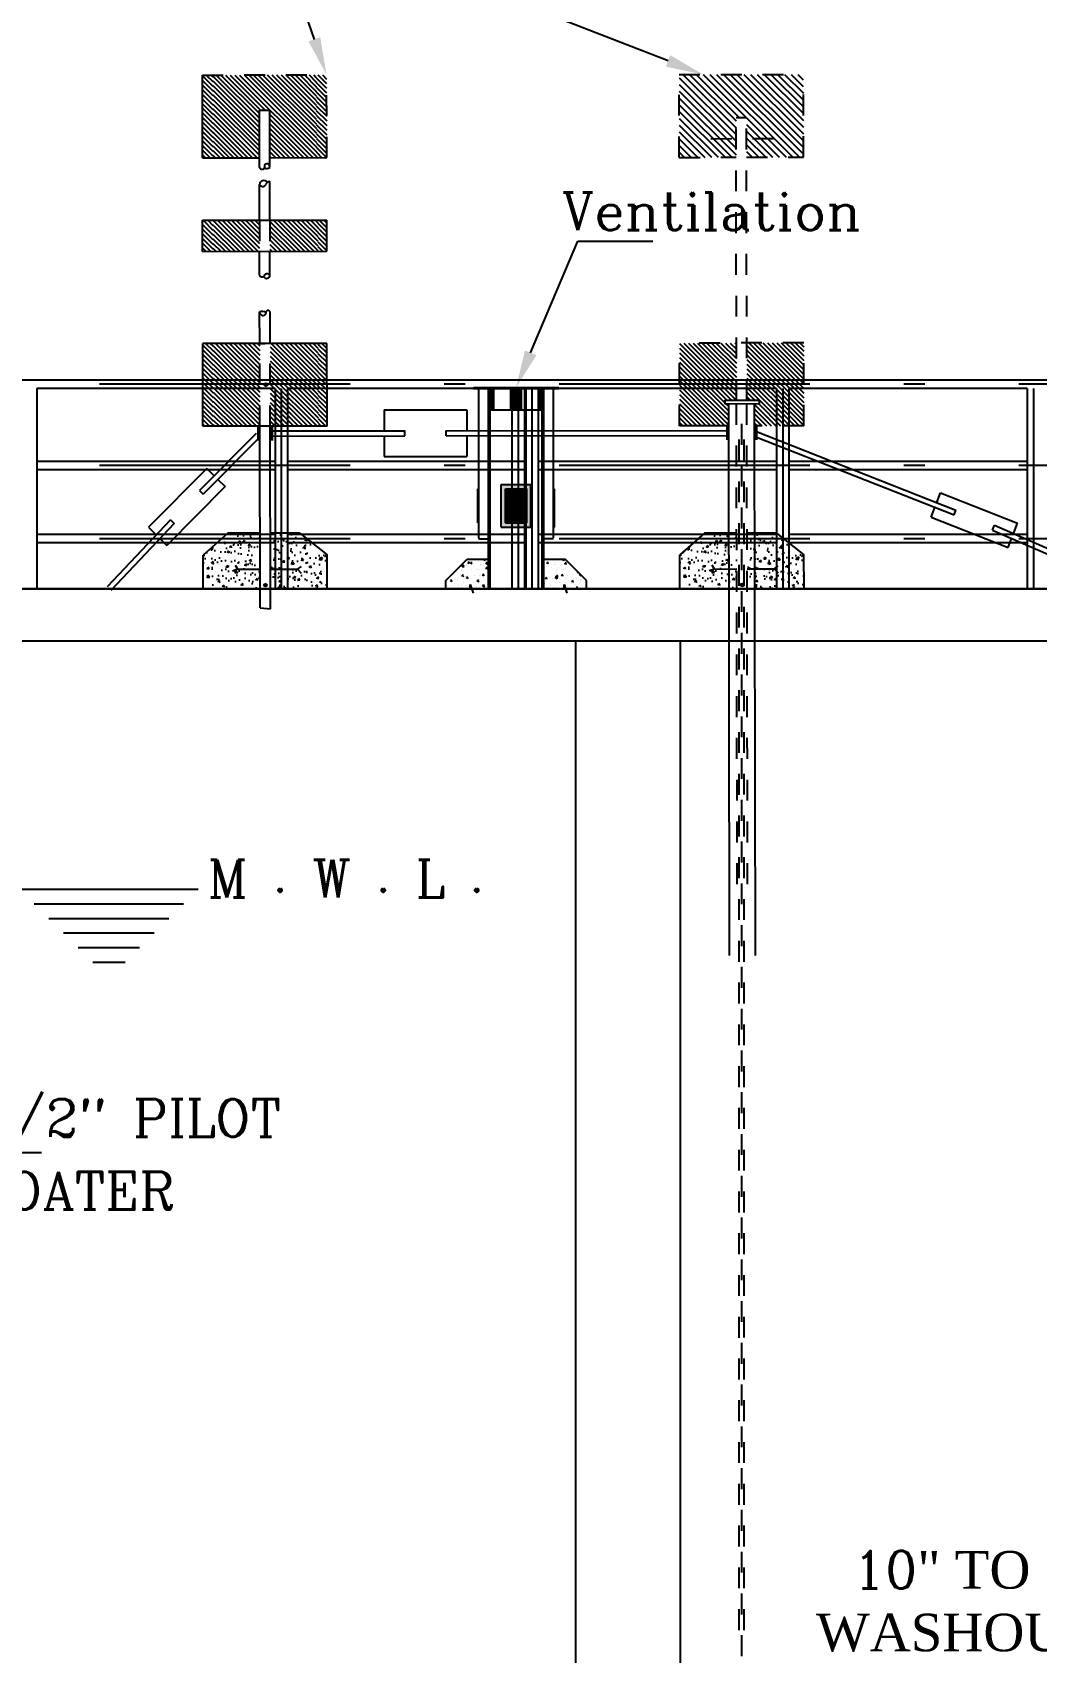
# Model space of a CAD drawing. Extents: x 152000 to 152174, y 158796 to 159332.
# Drawn here: x 152093.28 to 152098.09, y 159139.81 to 159147.57 of the extents above; entities that cross this region are included whole.
import ezdxf
from ezdxf import colors
from ezdxf.entities.mleader import LeaderData, LeaderLine
from ezdxf.math import Vec2, Vec3

# ---------------------------------------------------------------- set-up
doc = ezdxf.new("R2010")
doc.units = 0
doc.header["$LTSCALE"] = 3
doc.header["$MEASUREMENT"] = 0
doc.header["$PDMODE"] = 2
doc.header["$PDSIZE"] = 0.03
for name, pattern in [('AUSGEZOGEN', [0]), ('DASHDOTX2', [2, 1, -0.5, 0, -0.5]), ('DASHED2', [0.375, 0.25, -0.125]), ('HIDDEN2', [0.1875, 0.125, -0.0625]), ('STRICHPUNKT2', [0.7, 0.4, -0.15, 0, -0.15])]:
    doc.linetypes.add(name, pattern=pattern)
doc.layers.get('0').update_dxf_attribs({"linetype": 'CONTINUOUS'})
doc.layers.get('DEFPOINTS').update_dxf_attribs({"linetype": 'CONTINUOUS'})
for name, color, linetype in [('4', 12, 'CONTINUOUS'), ('EBENE0', 7, 'AUSGEZOGEN'), ('ELEV', 1, 'CONTINUOUS'), ('HATCH', 40, 'CONTINUOUS'), ('MECNEK', 6, 'CONTINUOUS'), ('SEC', 4, 'CONTINUOUS'), ('TEXT', 7, 'CONTINUOUS'), ('WALLS', 7, 'CONTINUOUS')]:
    doc.layers.add(name, color=color, linetype=linetype)
doc.layers.add('LAND CORNERS', color=255, linetype='CONTINUOUS', lineweight=25)
doc.styles.add('ROMANC', font='ROMANC', dxfattribs={"height": 7})
pattern_1 = [(135.080115, (152250.953958, 159071.3423), (0.0111082012, 0.0111393091), [])]
pattern_2 = [(135.080115, (152203.214361, 159070.585977), (0.0111082012, 0.0111393091), [])]
pattern_3 = [(135.080115, (152251.662391, 159071.3423), (0.0111082012, 0.0111393091), [])]

msp = doc.modelspace()

# ---------------------------------------------------------------- hatches: boundary and pattern name
at = {"linetype": 'HIDDEN2', "ltscale": 0.01}
h = msp.add_hatch(dxfattribs=at)
h.set_pattern_fill('ANSI31', color=8, scale=0.004955, angle=0.080115, style=0)
h.set_pattern_definition(pattern_1)
h.paths.add_polyline_path([(152094.09536, 159147.36499), (152094.14491, 159147.36506), (152094.14546, 159146.96867), (152094.09591, 159146.96861)])
h.paths.add_polyline_path([(152094.64038, 159147.36575), (152094.68993, 159147.36582), (152094.69048, 159146.96944), (152094.64094, 159146.96937)])
h = msp.add_hatch(dxfattribs=at)
h.set_pattern_fill('ANSI31', color=8, scale=0.004955, angle=0.080115, style=0)
h.set_pattern_definition(pattern_2)
h.paths.add_polyline_path([(152094.14491, 159147.36506), (152094.64038, 159147.36575), (152094.64094, 159146.96937), (152094.41797, 159146.96906), (152094.41765, 159147.19735), (152094.36811, 159147.19728), (152094.36843, 159146.96899), (152094.14546, 159146.96867)])
h.paths.add_polyline_path([(152094.14588, 159146.66951), (152094.36884, 159146.66983), (152094.36905, 159146.52118), (152094.14609, 159146.52087)])
h.paths.add_polyline_path([(152094.41839, 159146.66989), (152094.64753, 159146.67022), (152094.64774, 159146.52157), (152094.4186, 159146.52125)])
h = msp.add_hatch()
h.set_pattern_fill('ANSI31', color=8, scale=0.18351, angle=0.080115, style=0)
h.set_pattern_definition([(135.080115, (152114.263241, 159118.955137), (0.016197435, 0.016242795), [])])
h.paths.add_polyline_path([(152096.37693, 159147.36719), (152096.9715, 159147.36802), (152096.97205, 159146.97164), (152096.69954, 159146.97126), (152096.69928, 159147.16211), (152096.64973, 159147.16204), (152096.65, 159146.97119), (152096.37748, 159146.9708)])
h = msp.add_hatch()
h.set_pattern_fill('ANSI31', color=8, scale=0.004955, angle=0.080115, style=0)
h.set_pattern_definition(pattern_1)
h.paths.add_polyline_path([(152094.09633, 159146.66944), (152094.14588, 159146.66951), (152094.14609, 159146.52087), (152094.09654, 159146.5208)])
h.paths.add_polyline_path([(152094.64753, 159146.67022), (152094.6909, 159146.67028), (152094.69111, 159146.52163), (152094.64774, 159146.52157)])
h = msp.add_hatch()
h.set_pattern_fill('ANSI31', color=8, scale=0.004955, angle=0.080115, style=0)
h.set_pattern_definition(pattern_1)
h.paths.add_polyline_path([(152094.09716, 159146.07942), (152094.1467, 159146.07949), (152094.14726, 159145.68311), (152094.09771, 159145.68304)])
h.paths.add_polyline_path([(152094.64836, 159146.08019), (152094.69173, 159146.08025), (152094.69228, 159145.68387), (152094.64891, 159145.68381)])
h = msp.add_hatch()
h.set_pattern_fill('ANSI31', color=8, scale=0.004955, angle=0.080115, style=0)
h.set_pattern_definition(pattern_2)
h.paths.add_polyline_path([(152094.1467, 159146.07949), (152094.36967, 159146.0798), (152094.37022, 159145.68342), (152094.14726, 159145.68311)])
h.paths.add_polyline_path([(152094.41922, 159146.07987), (152094.64836, 159146.08019), (152094.64891, 159145.68381), (152094.41977, 159145.68349)])
h = msp.add_hatch(dxfattribs=at)
h.set_pattern_fill('ANSI31', color=8, scale=0.004955, angle=0.080115, style=0)
h.set_pattern_definition(pattern_3)
h.paths.add_polyline_path([(152096.37873, 159146.08162), (152096.42827, 159146.08169), (152096.42883, 159145.68531), (152096.37928, 159145.68524)])
h.paths.add_polyline_path([(152096.92375, 159146.08238), (152096.9733, 159146.08245), (152096.97385, 159145.68607), (152096.9243, 159145.686)])
h = msp.add_hatch(dxfattribs=at)
h.set_pattern_fill('ANSI31', color=8, scale=0.004955, angle=0.080115, style=0)
h.set_pattern_definition(pattern_3)
h.paths.add_polyline_path([(152096.42827, 159146.08169), (152096.65124, 159146.082), (152096.65162, 159145.80853), (152096.59659, 159145.80845), (152096.59662, 159145.79131), (152096.61448, 159145.79134), (152096.6146, 159145.7058), (152096.61463, 159145.68557), (152096.42883, 159145.68531)])
h.paths.add_polyline_path([(152096.70079, 159146.08207), (152096.92375, 159146.08238), (152096.9243, 159145.686), (152096.7385, 159145.68574), (152096.73847, 159145.70597), (152096.73835, 159145.79151), (152096.76064, 159145.79154), (152096.76062, 159145.80868), (152096.70117, 159145.8086)])
for points in [[(152094.39254, 159145.88291, -1), (152094.40671, 159145.88293, -1)], [(152094.39059, 159144.92239, -1), (152094.40476, 159144.92241, -1)], [(152096.67216, 159144.92342, -1), (152096.68633, 159144.92344, -1)]]:
    msp.add_hatch(color=256).paths.add_polyline_path(points)
h = msp.add_hatch()
h.set_pattern_fill('AR-CONC', color=256, scale=0.000495477, angle=0.080115, style=0)
h.set_pattern_definition([(130.080115, (152203.21436, 159070.58598), (-0.090257102, -0.008023654), [0.00943883, -0.103827113]), (185.080115, (152203.21436, 159070.58598), (0.01732961, 0.09468841), [0.00755106, -0.08306169]), (79.629115, (152203.20684, 159070.58531), (-0.072927816, 0.086664327), [0.008021766, -0.08823942]), (133.89591, (152203.21433, 159070.61115), (-0.13428405, -0.02101877), [0.01415824, -0.15574067]), (83.44451, (152203.20314, 159070.6094), (-0.11779954, 0.12242897), [0.01203265, -0.13235913]), (188.89611, (152203.21433, 159070.61115), (-0.11779972, 0.12242875), [0.0113266, -0.12459254]), (159.080115, (152203.20175, 159070.60484), (-0.075050696, -0.050775158), [0.00943883, -0.103827113]), (214.080115, (152203.20175, 159070.60484), (-0.03074903, 0.091217914), [0.00755106, -0.08306169]), (108.628715, (152203.195496, 159070.60061), (-0.10579952, 0.04044296), [0.008021766, -0.08823942]), (142.580115, (152203.21436, 159070.585977), (-0.001588909, 0.041892859), [0, -0.082054882, 0, -0.084320201, 0, -0.083376318]), (172.580115, (152203.21436, 159070.585977), (-0.03317695, 0.049590785), [0, -0.0480751, 0, -0.080167117, 0, -0.03177739]), (212.580115, (152203.242426, 159070.586016), (-0.067177927, -0.002932394), [0, -0.031462762, 0, -0.098163816, 0, -0.130255833]), (222.580115, (152203.25501, 159070.586034), (-0.07341208, 0.012495593), [0, -0.04090159, 0, -0.065190842, 0, -0.09250052])])
h.paths.add_polyline_path([(152094.21723, 159145.17067), (152094.37094, 159145.17089), (152094.37132, 159144.89797, 0.0061942), (152094.09878, 159144.92206), (152094.09857, 159145.06653)])
h.paths.add_polyline_path([(152094.42086, 159144.90466), (152094.69337, 159144.90466), (152094.69314, 159145.06736), (152094.562, 159145.17115), (152094.42049, 159145.17095)])
h = msp.add_hatch()
h.set_pattern_fill('AR-CONC', color=256, scale=0.000495477, angle=0.080115, style=0)
h.set_pattern_definition([(130.080115, (152205.49593, 159070.587005), (-0.090257102, -0.008023654), [0.00943883, -0.103827113]), (185.080115, (152205.49593, 159070.587005), (0.01732961, 0.09468841), [0.00755106, -0.08306169]), (79.629115, (152205.48841, 159070.58634), (-0.072927816, 0.086664327), [0.008021766, -0.08823942]), (133.89591, (152205.4959, 159070.61218), (-0.13428405, -0.02101877), [0.01415824, -0.15574067]), (83.44451, (152205.48471, 159070.61042), (-0.11779954, 0.12242897), [0.01203265, -0.13235913]), (188.89611, (152205.4959, 159070.61218), (-0.11779972, 0.12242875), [0.0113266, -0.12459254]), (159.080115, (152205.48332, 159070.605865), (-0.075050696, -0.050775158), [0.00943883, -0.103827113]), (214.080115, (152205.48332, 159070.605865), (-0.03074903, 0.091217914), [0.00755106, -0.08306169]), (108.628715, (152205.47707, 159070.60163), (-0.10579952, 0.04044296), [0.008021766, -0.08823942]), (142.580115, (152205.495933, 159070.587005), (-0.001588909, 0.041892859), [0, -0.082054882, 0, -0.084320201, 0, -0.083376318]), (172.580115, (152205.495933, 159070.587005), (-0.03317695, 0.049590785), [0, -0.0480751, 0, -0.080167117, 0, -0.03177739]), (212.580115, (152205.523997, 159070.587044), (-0.067177927, -0.002932394), [0, -0.031462762, 0, -0.098163816, 0, -0.130255833]), (222.580115, (152205.53658, 159070.58706), (-0.07341208, 0.012495593), [0, -0.04090159, 0, -0.065190842, 0, -0.09250052])])
h.paths.add_polyline_path([(152096.4988, 159145.1717), (152096.65251, 159145.17191), (152096.65289, 159144.899, 0.0061942), (152096.38035, 159144.92309), (152096.38014, 159145.06756)])
h.paths.add_polyline_path([(152096.70243, 159144.90569), (152096.97494, 159144.90569), (152096.97472, 159145.06839), (152096.84358, 159145.17218), (152096.70206, 159145.17198)])
at = {"layer": 'HATCH'}
h = msp.add_hatch(color=256, dxfattribs=at)
h.paths.add_polyline_path([(152095.41302, 159145.3841), (152095.41812, 159145.3841), (152095.41812, 159145.4045), (152095.41302, 159145.4045)])
h.paths.add_polyline_path([(152095.41812, 159145.22089), (152095.41302, 159145.22089), (152095.41302, 159145.20048), (152095.41812, 159145.20048)])
h = msp.add_hatch(color=256, dxfattribs=at)
h.paths.add_polyline_path([(152095.52523, 159145.4045), (152095.52523, 159145.20048), (152095.59663, 159145.20048), (152095.59663, 159145.22089), (152095.54563, 159145.22089), (152095.54563, 159145.3841), (152095.59663, 159145.3841), (152095.59663, 159145.4045)])
h.paths.add_polyline_path([(152095.59663, 159145.4045), (152095.59663, 159145.3841), (152095.64763, 159145.3841), (152095.64763, 159145.22089), (152095.59663, 159145.22089), (152095.59663, 159145.20048), (152095.66803, 159145.20048), (152095.66803, 159145.4045)])
h = msp.add_hatch(color=256, dxfattribs=at)
h.paths.add_polyline_path([(152095.78024, 159145.4045), (152095.77514, 159145.4045), (152095.77514, 159145.3841), (152095.78024, 159145.3841)])
h.paths.add_polyline_path([(152095.77514, 159145.20048), (152095.78024, 159145.20048), (152095.78024, 159145.22089), (152095.77514, 159145.22089)])
at = {"layer": 'MECNEK'}
h = msp.add_hatch(color=256, dxfattribs=at)
h.paths.add_polyline_path([(152095.39262, 159145.86863), (152095.39262, 159145.86353), (152095.59663, 159145.86353), (152095.59663, 159145.86863)])
h.paths.add_polyline_path([(152095.59663, 159145.86863), (152095.59663, 159145.86353), (152095.80064, 159145.86353), (152095.80064, 159145.86863)])

# ---------------------------------------------------------------- linework, layer by layer
at = {"color": 8, "linetype": 'HIDDEN2', "ltscale": 0.01}
for p, q in [((152094.09536, 159147.36499), (152094.68993, 159147.36582)), ((152094.69048, 159146.96944), (152094.68993, 159147.36582)), ((152096.37693, 159147.36719), (152096.9715, 159147.36802)), ((152096.37748, 159146.9708), (152096.37693, 159147.36719)), ((152096.97205, 159146.97164), (152096.9715, 159147.36802)), ((152096.64973, 159147.16204), (152096.69928, 159147.16211)), ((152096.65162, 159145.80853), (152096.64973, 159147.16204)), ((152096.70117, 159145.8086), (152096.69928, 159147.16211)), ((152096.52896, 159147.06037), (152096.83676, 159147.0608)), ((152096.37748, 159146.9708), (152096.65, 159146.97119)), ((152096.69954, 159146.97126), (152096.97205, 159146.97164)), ((152096.9733, 159146.08245), (152096.37873, 159146.08162)), ((152096.37928, 159145.68524), (152096.37873, 159146.08162)), ((152096.97385, 159145.68607), (152096.9733, 159146.08245)), ((152096.97385, 159145.68607), (152096.7385, 159145.68574))]:
    msp.add_line(p, q, dxfattribs=at)
for p, q in [((152094.09591, 159146.96861), (152094.09536, 159147.36499)), ((152094.36811, 159147.19728), (152094.41765, 159147.19735)), ((152094.36849, 159146.92295), (152094.36811, 159147.19728)), ((152094.41804, 159146.92302), (152094.41765, 159147.19735)), ((152094.09591, 159146.96861), (152094.36843, 159146.96899)), ((152094.14546, 159146.96976), (152094.14546, 159146.96867)), ((152094.41797, 159146.96906), (152094.69048, 159146.96944)), ((152094.36884, 159146.66983), (152094.3686, 159146.84102)), ((152094.41839, 159146.66989), (152094.41813, 159146.85528)), ((152094.09633, 159146.66944), (152094.6909, 159146.67028)), ((152094.09654, 159146.5208), (152094.09633, 159146.66944)), ((152094.69111, 159146.52163), (152094.6909, 159146.67028)), ((152094.09654, 159146.5208), (152094.69111, 159146.52163)), ((152094.36921, 159146.40607), (152094.36905, 159146.52118)), ((152094.41876, 159146.40614), (152094.4186, 159146.52125)), ((152094.36967, 159146.0798), (152094.36946, 159146.23102)), ((152094.36946, 159146.22737), (152094.36946, 159146.23102)), ((152094.41922, 159146.07987), (152094.419, 159146.23108)), ((152094.69173, 159146.08025), (152094.09716, 159146.07942)), ((152094.09771, 159145.68304), (152094.09716, 159146.07942)), ((152094.36967, 159146.0798), (152094.39444, 159146.07983)), ((152094.69228, 159145.68387), (152094.69173, 159146.08025)), ((152096.59659, 159145.80845), (152096.76062, 159145.80868)), ((152096.59659, 159145.80845), (152096.59662, 159145.79131)), ((152096.59662, 159145.79131), (152096.76064, 159145.79154)), ((152096.76062, 159145.80868), (152096.76064, 159145.79154)), ((152094.96515, 159145.76153), (152095.36153, 159145.76208)), ((152094.96515, 159145.76153), (152094.96529, 159145.66243)), ((152095.36153, 159145.76208), (152095.36167, 159145.66299)), ((152094.35272, 159145.64897), (152094.08198, 159145.37629)), ((152094.41977, 159145.68349), (152094.09771, 159145.68304)), ((152094.3703, 159145.63152), (152094.09956, 159145.35883)), ((152094.69228, 159145.68387), (152094.41977, 159145.68349)), ((152094.42712, 159145.66069), (152095.06438, 159145.66158)), ((152094.42716, 159145.63592), (152095.06442, 159145.63681)), ((152094.96532, 159145.63766), (152094.96546, 159145.53856)), ((152095.06442, 159145.6378), (152095.06438, 159145.66257)), ((152095.26257, 159145.66186), (152096.60827, 159145.66374)), ((152095.26261, 159145.63808), (152095.26257, 159145.66285)), ((152095.26261, 159145.63708), (152096.6083, 159145.63897)), ((152095.3617, 159145.63821), (152095.36184, 159145.53912)), ((152096.61463, 159145.68557), (152096.37928, 159145.68524)), ((152096.73902, 159145.66114), (152097.70211, 159145.28164)), ((152096.75299, 159145.62901), (152097.69302, 159145.25859)), ((152094.11664, 159145.48152), (152093.83736, 159145.20023)), ((152094.11664, 159145.48152), (152094.1518, 159145.44661)), ((152094.96546, 159145.53856), (152095.36184, 159145.53912)), ((152094.20454, 159145.39425), (152093.92527, 159145.11296)), ((152094.16938, 159145.42916), (152094.20454, 159145.39425)), ((152094.08198, 159145.37629), (152094.09956, 159145.35883)), ((152097.60991, 159145.31797), (152097.62807, 159145.36407)), ((152097.62807, 159145.36407), (152097.99686, 159145.21875)), ((152097.58266, 159145.24882), (152097.60083, 159145.29492)), ((152097.58266, 159145.24882), (152097.95145, 159145.10351)), ((152097.69302, 159145.25859), (152097.70211, 159145.28164)), ((152093.94234, 159145.23565), (152093.64032, 159144.91486)), ((152093.95993, 159145.21819), (152093.6579, 159144.8974)), ((152093.83736, 159145.20023), (152093.87253, 159145.16532)), ((152093.94234, 159145.23565), (152093.95993, 159145.21819)), ((152094.21723, 159145.17067), (152094.09857, 159145.06653)), ((152094.37094, 159145.17089), (152094.21723, 159145.17067)), ((152094.562, 159145.17115), (152094.42049, 159145.17095)), ((152094.562, 159145.17115), (152094.69314, 159145.06736)), ((152096.4988, 159145.1717), (152096.38014, 159145.06756)), ((152096.65251, 159145.17191), (152096.4988, 159145.1717)), ((152096.84358, 159145.17218), (152096.70206, 159145.17198)), ((152096.84358, 159145.17218), (152096.97472, 159145.06839)), ((152097.87741, 159145.18593), (152097.8865, 159145.20898)), ((152097.87741, 159145.18593), (152098.73477, 159144.81248)), ((152097.8865, 159145.20898), (152098.74464, 159144.83516)), ((152097.97869, 159145.17265), (152097.99686, 159145.21875)), ((152093.89011, 159145.14787), (152093.92527, 159145.11296)), ((152095.14437, 159145.14586), (152095.14437, 159145.14586)), ((152097.95145, 159145.10351), (152097.96961, 159145.1496)), ((152094.0988, 159144.90776), (152094.09857, 159145.06653)), ((152094.26444, 159144.99879), (152094.25363, 159145.01688)), ((152094.55047, 159144.99919), (152094.56999, 159145.01166)), ((152094.69337, 159144.90466), (152094.69314, 159145.06736)), ((152096.38037, 159144.90879), (152096.38014, 159145.06756)), ((152096.54601, 159144.99982), (152096.53521, 159145.0179)), ((152096.83204, 159145.00022), (152096.85156, 159145.01269)), ((152096.97494, 159144.90569), (152096.97472, 159145.06839)), ((152094.26444, 159144.99879), (152094.24006, 159144.99026)), ((152094.26444, 159144.99879), (152094.37118, 159144.99894)), ((152094.42073, 159144.99901), (152094.55047, 159144.99919)), ((152094.55047, 159144.99919), (152094.5689, 159144.97996)), ((152096.54601, 159144.99982), (152096.52164, 159144.99129)), ((152096.54601, 159144.99982), (152096.65275, 159144.99997)), ((152096.7023, 159145.00004), (152096.83204, 159145.00022)), ((152096.83204, 159145.00022), (152096.85047, 159144.98099)), ((152094.37144, 159144.81424), (152094.42099, 159144.80874))]:
    msp.add_line(p, q)
at = {"linetype": 'HIDDEN2', "ltscale": 0.01}
for p, q in [((152094.36884, 159146.66983), (152094.36905, 159146.52118)), ((152094.41839, 159146.66989), (152094.4186, 159146.52125)), ((152094.37022, 159145.68342), (152094.36967, 159146.0798)), ((152094.41977, 159145.68349), (152094.41922, 159146.07987))]:
    msp.add_line(p, q, dxfattribs=at)
at = {"color": 7, "linetype": 'HIDDEN2', "ltscale": 0.01}
for p, q in [((152096.6146, 159145.7058), (152096.61448, 159145.79134)), ((152096.65486, 159143.49077), (152096.65164, 159145.79139)), ((152096.70441, 159143.49084), (152096.70119, 159145.79146)), ((152096.73847, 159145.70597), (152096.73835, 159145.79151)), ((152096.66404, 159139.91926), (152096.66415, 159145.70587)), ((152096.68881, 159139.91929), (152096.68893, 159145.7059))]:
    msp.add_line(p, q, dxfattribs=at)
at = {"color": 7, "linetype": 'Continuous', "ltscale": 0.01}
for p, q in [((152096.61818, 159143.14848), (152096.6146, 159145.7058)), ((152096.74205, 159143.14866), (152096.73847, 159145.70597)), ((152094.37144, 159144.81424), (152094.37022, 159145.68342)), ((152094.42099, 159144.80874), (152094.41977, 159145.68349))]:
    msp.add_line(p, q, dxfattribs=at)
at = {"color": 8, "linetype": 'DASHDOTX2', "ltscale": 0.01}
msp.add_line((152096.67716, 159139.39433), (152096.67654, 159145.70588), dxfattribs=at)
at = {"const_width": 0.01486}
for points in [[(152094.36398, 159145.68341), (152094.36407, 159145.615)], [(152094.42709, 159145.6835), (152094.42719, 159145.61509)], [(152096.60824, 159145.68556), (152096.60833, 159145.61715)], [(152096.7461, 159145.68575), (152096.74619, 159145.61734)]]:
    msp.add_lwpolyline(points, dxfattribs=at)
at = {"elevation": -2}
for points in [[(152094.07502, 159143.46533), (152093.22081, 159143.46533)], [(152094.00502, 159143.39533), (152093.29081, 159143.39533)], [(152093.93502, 159143.32533), (152093.36081, 159143.32533)], [(152093.86502, 159143.25533), (152093.43081, 159143.25533)], [(152093.79502, 159143.18533), (152093.50081, 159143.18533)], [(152093.72502, 159143.11533), (152093.57081, 159143.11533)]]:
    msp.add_lwpolyline(points, dxfattribs=at)
for centre in [(152094.39962, 159145.88292), (152094.39768, 159144.9224), (152096.67925, 159144.92343)]:
    msp.add_circle(centre, 0.00708)
for centre, radius, start, end in [((152094.38143, 159146.92733), 0.01366, 198.67573, 329.357705), ((152094.40512, 159146.92621), 0.0133, 346.142633, 206.054289), ((152094.40384, 159146.93821), 0.02079, 239.132894, 313.064027), ((152094.38873, 159146.83967), 0.02017, 32.460274, 176.14771), ((152094.38384, 159146.84814), 0.01681, 205.030606, 329.176011), ((152094.41961, 159146.83302), 0.0223, 93.80944, 163.059464), ((152094.38188, 159146.41242), 0.01417, 206.629218, 298.333126), ((152094.40519, 159146.39569), 0.01712, 37.602895, 165.604437), ((152094.40284, 159146.40718), 0.01596, 206.923074, 3.87597), ((152094.38503, 159146.22921), 0.01568, 173.397937, 338.228162), ((152094.38132, 159146.1994), 0.03377, 58.617484, 110.560104), ((152094.4093, 159146.22724), 0.01044, 21.595011, 201.595011)]:
    msp.add_arc(centre, radius, start, end)
at = {"layer": '4', "color": 8, "linetype": 'AUSGEZOGEN'}
for p, q in [((152090.83295, 159144.90466), (152101.43295, 159144.90466)), ((152101.13295, 159144.65466), (152091.13295, 159144.65466))]:
    msp.add_line(p, q, dxfattribs=at)
at = {"layer": 'DEFPOINTS', "color": 0, "linetype": 'ByBlock'}
for p in [(152094.09536, 159147.36499), (152094.09591, 159146.96861), (152094.09684, 159146.66945), (152094.09654, 159146.5208), (152094.09718, 159146.06482), (152094.09771, 159145.68304)]:
    msp.add_point(p, dxfattribs=at)
at = {"layer": 'EBENE0', "color": 8, "linetype": 'AUSGEZOGEN'}
for p, q in [((152101.40295, 159145.90466), (152090.86295, 159145.90466)), ((152093.30295, 159145.86466), (152093.30295, 159144.90466)), ((152094.44295, 159145.86466), (152093.30295, 159145.86466)), ((152094.44295, 159145.86466), (152094.44295, 159144.90466)), ((152094.50295, 159145.86466), (152094.50295, 159144.90466)), ((152095.64295, 159145.86466), (152094.50295, 159145.86466)), ((152095.57696, 159145.86466), (152095.57696, 159144.90466)), ((152095.63696, 159145.86466), (152095.63696, 159144.90466)), ((152095.64295, 159145.86466), (152095.64295, 159144.90466)), ((152095.70295, 159145.86466), (152095.70295, 159144.90466)), ((152096.84295, 159145.86466), (152095.70295, 159145.86466)), ((152096.84295, 159145.86466), (152096.84295, 159144.90466)), ((152096.90295, 159145.86466), (152096.90295, 159144.90466)), ((152098.04295, 159145.86466), (152096.90295, 159145.86466)), ((152098.04295, 159145.86466), (152098.04295, 159144.90466)), ((152094.44295, 159145.51466), (152093.30295, 159145.51466)), ((152094.44295, 159145.47466), (152093.30295, 159145.47466)), ((152095.64295, 159145.51466), (152094.50295, 159145.51466)), ((152095.64295, 159145.47466), (152094.50295, 159145.47466)), ((152096.84295, 159145.51466), (152095.70295, 159145.51466)), ((152096.84295, 159145.47466), (152095.70295, 159145.47466)), ((152098.04295, 159145.51466), (152096.90295, 159145.51466)), ((152098.04295, 159145.47466), (152096.90295, 159145.47466)), ((152094.44295, 159145.16466), (152093.30295, 159145.16466)), ((152095.64295, 159145.16466), (152094.50295, 159145.16466)), ((152096.84295, 159145.16466), (152095.70295, 159145.16466)), ((152098.04295, 159145.16466), (152096.90295, 159145.16466)), ((152094.44295, 159145.12466), (152093.30295, 159145.12466)), ((152095.64295, 159145.12466), (152094.50295, 159145.12466)), ((152096.84295, 159145.12466), (152095.70295, 159145.12466)), ((152098.04295, 159145.12466), (152096.90295, 159145.12466)), ((152101.43295, 159144.90466), (152090.83295, 159144.90466)), ((152101.43295, 159144.90466), (152090.83295, 159144.90466))]:
    msp.add_line(p, q, dxfattribs=at)
at = {"layer": 'EBENE0', "color": 8, "linetype": 'STRICHPUNKT2'}
for p, q in [((152101.40295, 159145.88466), (152090.86295, 159145.88466)), ((152094.47295, 159145.86466), (152094.47295, 159144.90466)), ((152095.60696, 159145.86466), (152095.60696, 159144.90466)), ((152095.67295, 159145.86466), (152095.67295, 159144.90466)), ((152096.87295, 159145.86466), (152096.87295, 159144.90466)), ((152098.07295, 159145.86466), (152098.07295, 159144.90466)), ((152101.40295, 159145.49466), (152090.86295, 159145.49466)), ((152101.40295, 159145.14466), (152090.86295, 159145.14466))]:
    msp.add_line(p, q, dxfattribs=at)
at = {"layer": 'ELEV', "color": 8}
for p, q in [((152095.88295, 159138.89466), (152095.88295, 159144.65466)), ((152096.38295, 159138.89466), (152096.38295, 159144.65466))]:
    msp.add_line(p, q, dxfattribs=at)
at = {"layer": 'HATCH'}
for p, q in [((152095.46448, 159145.76152), (152095.46448, 159145.86353)), ((152095.46767, 159145.76152), (152095.46767, 159145.86353)), ((152095.47086, 159145.76152), (152095.47086, 159145.86353)), ((152095.47405, 159145.76152), (152095.47405, 159145.86353)), ((152095.47724, 159145.76152), (152095.47724, 159145.86353)), ((152095.48042, 159145.76152), (152095.48042, 159145.86353)), ((152095.48361, 159145.76152), (152095.48361, 159145.86353)), ((152095.4868, 159145.76152), (152095.4868, 159145.86353)), ((152095.57287, 159145.76152), (152095.57287, 159145.86353)), ((152095.57605, 159145.76152), (152095.57605, 159145.86353)), ((152095.57924, 159145.76152), (152095.57924, 159145.86353)), ((152095.58243, 159145.76152), (152095.58243, 159145.86353)), ((152095.58562, 159145.76152), (152095.58562, 159145.86353)), ((152095.58881, 159145.76152), (152095.58881, 159145.86353)), ((152095.59199, 159145.76152), (152095.59199, 159145.86353)), ((152095.59518, 159145.76152), (152095.59518, 159145.86353)), ((152095.59837, 159145.76152), (152095.59837, 159145.86353)), ((152095.60156, 159145.76152), (152095.60156, 159145.86353)), ((152095.60474, 159145.76152), (152095.60474, 159145.86353)), ((152095.60793, 159145.76152), (152095.60793, 159145.86353)), ((152095.61112, 159145.76152), (152095.61112, 159145.86353)), ((152095.61431, 159145.76152), (152095.61431, 159145.86353)), ((152095.6175, 159145.76152), (152095.6175, 159145.86353)), ((152095.62068, 159145.76152), (152095.62068, 159145.86353)), ((152095.70675, 159145.76152), (152095.70675, 159145.86353)), ((152095.70994, 159145.76152), (152095.70994, 159145.86353)), ((152095.71313, 159145.76152), (152095.71313, 159145.86353)), ((152095.71631, 159145.76152), (152095.71631, 159145.86353)), ((152095.7195, 159145.76152), (152095.7195, 159145.86353)), ((152095.72269, 159145.76152), (152095.72269, 159145.86353)), ((152095.72588, 159145.76152), (152095.72588, 159145.86353)), ((152095.72907, 159145.76152), (152095.72907, 159145.86353)), ((152095.34608, 159145.01662), (152095.33639, 159145.01549)), ((152095.34467, 159145.00754), (152095.33639, 159145.01549)), ((152095.34467, 159145.00754), (152095.34608, 159145.01661)), ((152095.34521, 159145.02555), (152095.34521, 159145.02555)), ((152095.35761, 159145.0221), (152095.35761, 159145.0221)), ((152095.35891, 159145.01943), (152095.35891, 159145.01943)), ((152095.35903, 159145.01715), (152095.35903, 159145.01715)), ((152095.37237, 159145.03287), (152095.36598, 159145.03169)), ((152095.37184, 159145.02677), (152095.36598, 159145.03169)), ((152095.37184, 159145.02677), (152095.37237, 159145.03287)), ((152095.38581, 159145.0294), (152095.37964, 159145.03147)), ((152095.38238, 159145.02432), (152095.37964, 159145.03146)), ((152095.38209, 159145.02425), (152095.38209, 159145.02425)), ((152095.38238, 159145.02432), (152095.38581, 159145.0294)), ((152095.39156, 159145.02086), (152095.39156, 159145.02086)), ((152095.41723, 159145.03605), (152095.41723, 159145.03605)), ((152095.42474, 159145.02107), (152095.42474, 159145.02107)), ((152095.42552, 159145.01962), (152095.42552, 159145.01962)), ((152095.4491, 159145.04703), (152095.4427, 159145.04585)), ((152095.44856, 159145.04093), (152095.4427, 159145.04584)), ((152095.44856, 159145.04093), (152095.4491, 159145.04702)), ((152095.46233, 159145.03014), (152095.45264, 159145.02901)), ((152095.46092, 159145.02106), (152095.45264, 159145.02901)), ((152095.45978, 159145.00458), (152095.45361, 159145.00665)), ((152095.45635, 159144.9995), (152095.45361, 159145.00664)), ((152095.45746, 159145.00921), (152095.45746, 159145.00921)), ((152095.45948, 159145.01838), (152095.45948, 159145.01838)), ((152095.46092, 159145.02106), (152095.46233, 159145.03014)), ((152095.72987, 159145.04245), (152095.72987, 159145.04245)), ((152095.73114, 159145.00845), (152095.73114, 159145.00845)), ((152095.74127, 159145.0095), (152095.74127, 159145.0095)), ((152095.74961, 159145.03048), (152095.74322, 159145.0293)), ((152095.74908, 159145.02437), (152095.74322, 159145.02929)), ((152095.74654, 159145.01625), (152095.74654, 159145.01625)), ((152095.74908, 159145.02437), (152095.74961, 159145.03047)), ((152095.75055, 159145.01308), (152095.75055, 159145.01308)), ((152095.7604, 159145.04682), (152095.76015, 159145.04747)), ((152095.7604, 159145.04682), (152095.76085, 159145.04747)), ((152095.7651, 159145.00721), (152095.7651, 159145.00721)), ((152095.78172, 159145.02215), (152095.78172, 159145.02215)), ((152095.7857, 159145.02488), (152095.7857, 159145.02488)), ((152095.79905, 159145.00597), (152095.79905, 159145.00597)), ((152095.82634, 159145.04463), (152095.81995, 159145.04345)), ((152095.82581, 159145.03853), (152095.81995, 159145.04345)), ((152095.82581, 159145.03853), (152095.82634, 159145.04463)), ((152095.8378, 159145.02708), (152095.83163, 159145.02915)), ((152095.83438, 159145.022), (152095.83163, 159145.02914)), ((152095.83438, 159145.022), (152095.8378, 159145.02707)), ((152095.84755, 159145.02379), (152095.84755, 159145.02379)), ((152095.28168, 159144.95063), (152095.28168, 159144.95063)), ((152095.28924, 159144.94555), (152095.28285, 159144.94437)), ((152095.28871, 159144.93945), (152095.28285, 159144.94437)), ((152095.28598, 159144.93743), (152095.28598, 159144.93743)), ((152095.28871, 159144.93945), (152095.28924, 159144.94555)), ((152095.29622, 159144.97305), (152095.29622, 159144.97305)), ((152095.30246, 159144.93081), (152095.30246, 159144.93081)), ((152095.30476, 159144.98527), (152095.30476, 159144.98527)), ((152095.31346, 159144.98796), (152095.31346, 159144.98796)), ((152095.31616, 159144.95232), (152095.31616, 159144.95232)), ((152095.31855, 159144.94933), (152095.31855, 159144.94933)), ((152095.33018, 159144.97181), (152095.33018, 159144.97181)), ((152095.33663, 159144.99271), (152095.33663, 159144.99271)), ((152095.34474, 159144.96851), (152095.33857, 159144.97058)), ((152095.34131, 159144.96343), (152095.33857, 159144.97057)), ((152095.34131, 159144.96343), (152095.34474, 159144.96851)), ((152095.34684, 159144.93322), (152095.34684, 159144.93322)), ((152095.3537, 159144.96113), (152095.3537, 159144.96113)), ((152095.35661, 159144.96497), (152095.35661, 159144.96497)), ((152095.36597, 159144.95971), (152095.35957, 159144.95853)), ((152095.36543, 159144.95361), (152095.35957, 159144.95852)), ((152095.36414, 159144.97057), (152095.36414, 159144.97057)), ((152095.36543, 159144.95361), (152095.36597, 159144.9597)), ((152095.36924, 159144.95766), (152095.36924, 159144.95766)), ((152095.38545, 159144.99871), (152095.38545, 159144.99871)), ((152095.39809, 159144.96933), (152095.39809, 159144.96933)), ((152095.40494, 159144.99662), (152095.40494, 159144.99662)), ((152095.40874, 159144.94511), (152095.40874, 159144.94511)), ((152095.41104, 159144.99956), (152095.41104, 159144.99956)), ((152095.41528, 159144.93861), (152095.41254, 159144.94576)), ((152095.41871, 159144.94369), (152095.41254, 159144.94576)), ((152095.41515, 159144.93713), (152095.41515, 159144.93713)), ((152095.41528, 159144.93861), (152095.41871, 159144.94369)), ((152095.42232, 159144.99741), (152095.42232, 159144.99741)), ((152095.42244, 159144.96662), (152095.42244, 159144.96662)), ((152095.42568, 159144.97188), (152095.42568, 159144.97188)), ((152095.43205, 159144.96809), (152095.43205, 159144.96809)), ((152095.4427, 159144.97386), (152095.4363, 159144.97268)), ((152095.44216, 159144.96776), (152095.4363, 159144.97268)), ((152095.44216, 159144.96776), (152095.4427, 159144.97386)), ((152095.45635, 159144.9995), (152095.45978, 159145.00458)), ((152095.46255, 159144.97058), (152095.46255, 159144.97058)), ((152095.46289, 159144.97927), (152095.46289, 159144.97927)), ((152095.74321, 159144.95731), (152095.73682, 159144.95613)), ((152095.74268, 159144.95121), (152095.73682, 159144.95613)), ((152095.73767, 159144.95693), (152095.73767, 159144.95693)), ((152095.73897, 159144.95505), (152095.73897, 159144.95505)), ((152095.74268, 159144.95121), (152095.74321, 159144.95731)), ((152095.75392, 159144.98755), (152095.75392, 159144.98755)), ((152095.75675, 159144.95676), (152095.75675, 159144.95676)), ((152095.77163, 159144.95569), (152095.77163, 159144.95569)), ((152095.77942, 159144.9677), (152095.77942, 159144.9677)), ((152095.7942, 159144.96185), (152095.78451, 159144.96072)), ((152095.79279, 159144.95277), (152095.78451, 159144.96072)), ((152095.79673, 159144.96619), (152095.79056, 159144.96826)), ((152095.79331, 159144.96111), (152095.79056, 159144.96825)), ((152095.79079, 159144.98625), (152095.79079, 159144.98625)), ((152095.79245, 159144.99572), (152095.79245, 159144.99572)), ((152095.79279, 159144.95277), (152095.7942, 159144.96184)), ((152095.79331, 159144.96111), (152095.79673, 159144.96618)), ((152095.79415, 159144.96071), (152095.79415, 159144.96071)), ((152095.80558, 159144.95445), (152095.80558, 159144.95445)), ((152095.81994, 159144.97146), (152095.81355, 159144.97028)), ((152095.81941, 159144.96536), (152095.81355, 159144.97028)), ((152095.81941, 159144.96536), (152095.81994, 159144.97146)), ((152095.82593, 159144.99805), (152095.82593, 159144.99805)), ((152095.83102, 159144.95941), (152095.83102, 159144.95941)), ((152095.83154, 159144.94783), (152095.83154, 159144.94783)), ((152095.83301, 159145.00473), (152095.83301, 159145.00473)), ((152095.83384, 159145.00229), (152095.83384, 159145.00229)), ((152095.83954, 159144.95321), (152095.83954, 159144.95321)), ((152095.84525, 159144.96934), (152095.84525, 159144.96934)), ((152095.85331, 159144.99151), (152095.85331, 159144.99151)), ((152095.86617, 159144.97121), (152095.86617, 159144.97121)), ((152095.86697, 159145.00349), (152095.86697, 159145.00349)), ((152095.8735, 159144.95197), (152095.8735, 159144.95197)), ((152095.8857, 159144.98199), (152095.8857, 159144.98199)), ((152095.88592, 159144.95646), (152095.88592, 159144.95646)), ((152095.89366, 159144.98506), (152095.89027, 159144.98444)), ((152095.89614, 159144.97952), (152095.89027, 159144.98443)), ((152095.89614, 159144.97952), (152095.89638, 159144.98234)), ((152095.90409, 159144.97463), (152095.90076, 159144.97424)), ((152095.90904, 159144.96629), (152095.90076, 159144.97424)), ((152095.90746, 159144.95073), (152095.90746, 159144.95073)), ((152095.90904, 159144.96629), (152095.90949, 159144.96923)), ((152095.26945, 159144.92192), (152095.26945, 159144.92192)), ((152095.3034, 159144.92068), (152095.3034, 159144.92068)), ((152095.32191, 159144.92379), (152095.32191, 159144.92379)), ((152095.33736, 159144.91944), (152095.33736, 159144.91944)), ((152095.35878, 159144.92249), (152095.35878, 159144.92249)), ((152095.44544, 159144.92128), (152095.43576, 159144.92015)), ((152095.44404, 159144.9122), (152095.43576, 159144.92014)), ((152095.44404, 159144.9122), (152095.44544, 159144.92127)), ((152095.46059, 159144.92481), (152095.46059, 159144.92481))]:
    msp.add_line(p, q, dxfattribs=at)
at = {"layer": 'MECNEK'}
for p, q in [((152095.39262, 159145.86353), (152095.39262, 159145.86863)), ((152095.39262, 159145.86863), (152095.80064, 159145.86863)), ((152095.39262, 159145.86353), (152095.80064, 159145.86353)), ((152095.41812, 159145.14948), (152095.41812, 159145.86353)), ((152095.46402, 159144.90466), (152095.46402, 159145.86353)), ((152095.48952, 159145.76152), (152095.48952, 159145.86353)), ((152095.57113, 159145.76152), (152095.57113, 159145.86353)), ((152095.62213, 159145.76152), (152095.62213, 159145.86353)), ((152095.70374, 159145.76152), (152095.70374, 159145.86353)), ((152095.72924, 159144.90466), (152095.72924, 159145.86353)), ((152095.77514, 159145.14948), (152095.77514, 159145.86353)), ((152095.80064, 159145.86353), (152095.80064, 159145.86863)), ((152095.46402, 159145.76152), (152095.72924, 159145.76152)), ((152095.52523, 159145.4045), (152095.66803, 159145.4045)), ((152095.52523, 159145.20048), (152095.52523, 159145.4045)), ((152095.66803, 159145.20048), (152095.66803, 159145.4045)), ((152095.54563, 159145.3841), (152095.64763, 159145.3841)), ((152095.54563, 159145.22089), (152095.54563, 159145.3841)), ((152095.64763, 159145.22089), (152095.64763, 159145.3841)), ((152095.52523, 159145.20048), (152095.66803, 159145.20048)), ((152095.54563, 159145.22089), (152095.64763, 159145.22089)), ((152095.77514, 159145.22089), (152095.78024, 159145.22089)), ((152095.77514, 159145.20048), (152095.78024, 159145.20048)), ((152095.78024, 159145.20048), (152095.78024, 159145.22089))]:
    msp.add_line(p, q, dxfattribs=at)
at = {"layer": 'MECNEK', "linetype": 'DASHED2', "ltscale": 5}
for p, q in [((152095.47218, 159144.90466), (152095.47218, 159145.76152)), ((152095.72108, 159144.90466), (152095.72108, 159145.76152)), ((152095.41302, 159145.22089), (152095.41302, 159145.3841)), ((152095.78024, 159145.22089), (152095.78024, 159145.3841))]:
    msp.add_line(p, q, dxfattribs=at)
at = {"layer": 'MECNEK', "linetype": 'DASHED2'}
for p, q in [((152095.41812, 159145.14948), (152095.41812, 159145.14438)), ((152095.41812, 159145.14438), (152095.46402, 159145.14438)), ((152095.77514, 159145.14438), (152095.72924, 159145.14438))]:
    msp.add_line(p, q, dxfattribs=at)
at = {"layer": 'SEC'}
for p, q in [((152095.58919, 159145.3841), (152095.54563, 159145.34053)), ((152095.58017, 159145.3841), (152095.54563, 159145.34955)), ((152095.57116, 159145.3841), (152095.54563, 159145.35857)), ((152095.56214, 159145.3841), (152095.54563, 159145.36758)), ((152095.55312, 159145.3841), (152095.54563, 159145.3766)), ((152095.59663, 159145.38252), (152095.54563, 159145.33152)), ((152095.59663, 159145.32543), (152095.54563, 159145.37644)), ((152095.59663, 159145.37351), (152095.54563, 159145.3225)), ((152095.59663, 159145.31642), (152095.54563, 159145.36742)), ((152095.59663, 159145.36449), (152095.54563, 159145.31349)), ((152095.59663, 159145.3074), (152095.54563, 159145.3584)), ((152095.59663, 159145.35547), (152095.54563, 159145.30447)), ((152095.59663, 159145.29838), (152095.54563, 159145.34939)), ((152095.59663, 159145.34646), (152095.54563, 159145.29545)), ((152095.59663, 159145.28937), (152095.54563, 159145.34037)), ((152095.59663, 159145.33744), (152095.54563, 159145.28644)), ((152095.59663, 159145.28035), (152095.54563, 159145.33136)), ((152095.59663, 159145.32842), (152095.54563, 159145.27742)), ((152095.59663, 159145.27134), (152095.54563, 159145.32234)), ((152095.59663, 159145.31941), (152095.54563, 159145.2684)), ((152095.59663, 159145.33445), (152095.54698, 159145.3841)), ((152095.59663, 159145.34347), (152095.556, 159145.3841)), ((152095.59663, 159145.35248), (152095.56501, 159145.3841)), ((152095.59663, 159145.3615), (152095.57403, 159145.3841)), ((152095.59663, 159145.37051), (152095.58305, 159145.3841)), ((152095.59663, 159145.37953), (152095.59206, 159145.3841)), ((152095.64329, 159145.3841), (152095.59663, 159145.33744)), ((152095.63427, 159145.3841), (152095.59663, 159145.34646)), ((152095.62525, 159145.3841), (152095.59663, 159145.35547)), ((152095.61624, 159145.3841), (152095.59663, 159145.36449)), ((152095.60722, 159145.3841), (152095.59663, 159145.37351)), ((152095.59821, 159145.3841), (152095.59663, 159145.38252)), ((152095.64763, 159145.32853), (152095.59663, 159145.37953)), ((152095.64763, 159145.37943), (152095.59663, 159145.32842)), ((152095.64763, 159145.31951), (152095.59663, 159145.37051)), ((152095.64763, 159145.37041), (152095.59663, 159145.31941)), ((152095.64763, 159145.31049), (152095.59663, 159145.3615)), ((152095.64763, 159145.36139), (152095.59663, 159145.31039)), ((152095.64763, 159145.30148), (152095.59663, 159145.35248)), ((152095.64763, 159145.35238), (152095.59663, 159145.30138)), ((152095.64763, 159145.29246), (152095.59663, 159145.34347)), ((152095.64763, 159145.34336), (152095.59663, 159145.29236)), ((152095.64763, 159145.28345), (152095.59663, 159145.33445)), ((152095.64763, 159145.33435), (152095.59663, 159145.28334)), ((152095.64763, 159145.27443), (152095.59663, 159145.32543)), ((152095.64763, 159145.32533), (152095.59663, 159145.27433)), ((152095.64763, 159145.26541), (152095.59663, 159145.31642)), ((152095.64763, 159145.31631), (152095.59663, 159145.26531)), ((152095.64763, 159145.33754), (152095.60108, 159145.3841)), ((152095.64763, 159145.34656), (152095.6101, 159145.3841)), ((152095.64763, 159145.35558), (152095.61911, 159145.3841)), ((152095.64763, 159145.36459), (152095.62813, 159145.3841)), ((152095.64763, 159145.37361), (152095.63714, 159145.3841)), ((152095.64763, 159145.38262), (152095.64616, 159145.3841)), ((152095.59663, 159145.26232), (152095.54563, 159145.31332)), ((152095.59663, 159145.31039), (152095.54563, 159145.25939)), ((152095.59663, 159145.2533), (152095.54563, 159145.30431)), ((152095.59663, 159145.30138), (152095.54563, 159145.25037)), ((152095.59663, 159145.24429), (152095.54563, 159145.29529)), ((152095.59663, 159145.29236), (152095.54563, 159145.24136)), ((152095.59663, 159145.23527), (152095.54563, 159145.28627)), ((152095.59663, 159145.28334), (152095.54563, 159145.23234)), ((152095.59663, 159145.22625), (152095.54563, 159145.27726)), ((152095.59663, 159145.27433), (152095.54563, 159145.22332)), ((152095.59298, 159145.22089), (152095.54563, 159145.26824)), ((152095.58397, 159145.22089), (152095.54563, 159145.25923)), ((152095.57495, 159145.22089), (152095.54563, 159145.25021)), ((152095.56593, 159145.22089), (152095.54563, 159145.24119)), ((152095.59663, 159145.26531), (152095.55221, 159145.22089)), ((152095.59663, 159145.25629), (152095.56122, 159145.22089)), ((152095.59663, 159145.24728), (152095.57024, 159145.22089)), ((152095.59663, 159145.23826), (152095.57925, 159145.22089)), ((152095.64763, 159145.2564), (152095.59663, 159145.3074)), ((152095.64763, 159145.3073), (152095.59663, 159145.25629)), ((152095.64763, 159145.24738), (152095.59663, 159145.29838)), ((152095.64763, 159145.29828), (152095.59663, 159145.24728)), ((152095.64763, 159145.23836), (152095.59663, 159145.28937)), ((152095.64763, 159145.28927), (152095.59663, 159145.23826)), ((152095.64763, 159145.22935), (152095.59663, 159145.28035)), ((152095.64763, 159145.28025), (152095.59663, 159145.22925)), ((152095.64708, 159145.22089), (152095.59663, 159145.27134)), ((152095.63806, 159145.22089), (152095.59663, 159145.26232)), ((152095.62905, 159145.22089), (152095.59663, 159145.2533)), ((152095.62003, 159145.22089), (152095.59663, 159145.24429)), ((152095.64763, 159145.27123), (152095.59729, 159145.22089)), ((152095.64763, 159145.26222), (152095.6063, 159145.22089)), ((152095.64763, 159145.2532), (152095.61532, 159145.22089)), ((152095.64763, 159145.24418), (152095.62434, 159145.22089)), ((152095.55692, 159145.22089), (152095.54563, 159145.23218)), ((152095.5479, 159145.22089), (152095.54563, 159145.22316)), ((152095.59663, 159145.22925), (152095.58827, 159145.22089)), ((152095.61101, 159145.22089), (152095.59663, 159145.23527)), ((152095.602, 159145.22089), (152095.59663, 159145.22625)), ((152095.64763, 159145.23517), (152095.63335, 159145.22089)), ((152095.64763, 159145.22615), (152095.64237, 159145.22089))]:
    msp.add_line(p, q, dxfattribs=at)
at = {"layer": 'TEXT'}
for p, q in [((152095.39393, 159144.93429), (152095.39393, 159144.93429)), ((152095.73435, 159144.93232), (152095.73435, 159144.93232)), ((152095.80266, 159144.93623), (152095.80266, 159144.93623)), ((152095.83438, 159144.93388), (152095.83438, 159144.93388)), ((152095.86353, 159144.93202), (152095.86353, 159144.93202)), ((152095.8707, 159144.94137), (152095.86453, 159144.94344)), ((152095.86728, 159144.93629), (152095.86453, 159144.94343)), ((152095.86728, 159144.93629), (152095.8707, 159144.94136)), ((152095.87125, 159144.93258), (152095.87125, 159144.93258)), ((152095.9064, 159144.94438), (152095.9064, 159144.94438)), ((152095.93183, 159144.93593), (152095.93183, 159144.93593)), ((152095.93325, 159144.90466), (152095.93325, 159144.94547)), ((152095.37132, 159144.9182), (152095.37132, 159144.9182)), ((152095.37778, 159144.92507), (152095.39184, 159144.88426)), ((152095.37778, 159144.90466), (152095.37778, 159144.92507)), ((152095.40528, 159144.91696), (152095.40528, 159144.91696)), ((152095.42014, 159144.91216), (152095.42014, 159144.91216)), ((152095.43923, 159144.91572), (152095.43923, 159144.91572)), ((152095.7624, 159144.92313), (152095.7624, 159144.92313)), ((152095.77712, 159144.91324), (152095.77712, 159144.91324)), ((152095.82629, 159144.90466), (152095.82629, 159144.92507)), ((152095.82629, 159144.92507), (152095.84036, 159144.88426)), ((152095.84295, 159144.91489), (152095.84295, 159144.91489)), ((152095.88339, 159144.92754), (152095.88339, 159144.92754)), ((152095.89027, 159144.91245), (152095.88387, 159144.91127)), ((152095.88973, 159144.90635), (152095.89027, 159144.91245))]:
    msp.add_line(p, q, dxfattribs=at)
at = {"layer": 'WALLS'}
for p, q in [((152095.26001, 159144.94547), (152095.36201, 159145.04747)), ((152095.36201, 159145.04747), (152095.46402, 159145.04747)), ((152095.72924, 159145.04747), (152095.83125, 159145.04747)), ((152095.93325, 159144.94547), (152095.83125, 159145.04747)), ((152095.26001, 159144.90466), (152095.26001, 159144.94547))]:
    msp.add_line(p, q, dxfattribs=at)

# ---------------------------------------------------------------- texts
at = {"color": 7, "style": 'ROMANC'}
for s, p in [('Ventilation', (152095.8159, 159146.6219)), ('M . W . L .', (152094.12016, 159143.42752)), ('%%C1/2" PILOT ', (152092.86767, 159142.28142, -2)), ('FLOATER', (152092.86686, 159141.93252, -2))]:
    msp.add_text(s, height=0.18, dxfattribs=at).set_placement(p)
at = {"color": 7, "insert": (152098.39189, 159140.29777), "char_height": 0.18, "attachment_point": 3, "style": 'ROMANC'}
msp.add_mtext('10{\\fTimes New Roman|b0|i0|c238|p18;" TO }8{\\fTimes New Roman|b0|i0|c238|p18;"\\PWASHOUT}', dxfattribs=at)

# ---------------------------------------------------------------- leaders
at = {"layer": 'LAND CORNERS'}
ml = msp.add_multileader_mtext('Standard', dxfattribs=at)
ml.set_content('', color=256)
ml.set_leader_properties()
ml.build(insert=Vec2(0, 0))
ml.multileader.update_dxf_attribs({"text_right_attachment_type": 6, "dogleg_length": 0.36, "arrow_head_size": 0.18})
ctx = ml.context
ctx.base_point, ctx.char_height, ctx.arrow_head_size, ctx.landing_gap_size, ctx.plane_origin = Vec3(152093.92588, 159148.10582), 0.18, 0.18, 0.09, Vec3(152094.68993, 159147.36582)
ctx.right_attachment, ctx.text_align_type = 6, 2
notes = []
notes.append((ctx, [(0, (1, 1, 0), (152094.46588, 159148.01582), (-1, 0), 0.36, [(0, [(152094.68993, 159147.36582)], 0, [])])]))
ctx.mtext.insert, ctx.mtext.alignment, ctx.mtext.flow_direction = Vec3(152094.01588, 159148.19582), 3, 5
ml = msp.add_multileader_mtext('Standard', dxfattribs=at)
ml.set_content('', color=256)
ml.set_leader_properties()
ml.build(insert=Vec2(0, 0))
ml.multileader.update_dxf_attribs({"text_right_attachment_type": 6, "dogleg_length": 0.36, "arrow_head_size": 0.18})
ctx = ml.context
ctx.base_point, ctx.char_height, ctx.arrow_head_size, ctx.landing_gap_size, ctx.plane_origin = Vec3(152094.28588, 159148.10582), 0.18, 0.18, 0.09, Vec3(152096.49207, 159147.36735)
ctx.right_attachment, ctx.text_align_type = 6, 2
notes.append((ctx, [(0, (1, 1, 0), (152094.82588, 159148.01582), (-1, 0), 0.36, [(0, [(152096.49207, 159147.36735)], 0, [])])]))
ctx.mtext.insert, ctx.mtext.alignment, ctx.mtext.flow_direction = Vec3(152094.37588, 159148.19582), 3, 5
ml = msp.add_multileader_mtext('Standard', dxfattribs=at)
ml.set_content('', color=256)
ml.set_leader_properties()
ml.build(insert=Vec2(0, 0))
ml.multileader.update_dxf_attribs({"text_right_attachment_type": 6, "dogleg_length": 0.36, "arrow_head_size": 0.18})
ctx = ml.context
ctx.base_point, ctx.char_height, ctx.arrow_head_size, ctx.landing_gap_size, ctx.plane_origin = Vec3(152096.25168, 159146.569), 0.18, 0.18, 0.09, Vec3(152095.59663, 159145.86863)
ctx.right_attachment = 6
notes.append((ctx, [(0, (1, 1, 0), (152095.89168, 159146.569), (1, 0), 0.36, [(0, [(152095.59663, 159145.86863)], 0, [])])]))
ctx.mtext.insert, ctx.mtext.flow_direction = Vec3(152096.34168, 159146.659), 5
at = {"layer": 'LAND CORNERS', "color": 7}
ml = msp.add_multileader_mtext('Standard', dxfattribs=at)
ml.set_content('', color=7)
ml.set_leader_properties()
ml.build(insert=Vec2(0, 0))
ml.multileader.update_dxf_attribs({"text_right_attachment_type": 6, "dogleg_length": 0.36, "arrow_head_size": 0.18})
ctx = ml.context
ctx.base_point, ctx.char_height, ctx.arrow_head_size, ctx.landing_gap_size, ctx.plane_origin = Vec3(152093.23575, 159142.20596, -2), 0.18, 0.18, 0.09, Vec3(152092.476, 159143.2278, -2)
ctx.right_attachment = 6
notes.append((ctx, [(0, (1, 1, 0), (152092.87575, 159142.20596, -2), (1, 0), 0.36, [(0, [(152092.476, 159143.2278, -2)], 0, [])])]))
ctx.mtext.insert, ctx.mtext.text_direction, ctx.mtext.flow_direction, ctx.mtext.extrusion = Vec3(152093.32575, 159142.29596, -2), Vec3(-1, 0), 5, Vec3(0, 0, -1)
for ctx, leaders in notes:
    for number, flags, end, landing, length, lines in leaders:
        leader = LeaderData()
        leader.index, (leader.has_last_leader_line, leader.has_dogleg_vector, leader.attachment_direction) = number, flags
        leader.last_leader_point, leader.dogleg_vector, leader.dogleg_length = Vec3(end), Vec3(landing), length
        for number, points, colour, breaks in lines:
            line = LeaderLine()
            line.index, line.vertices, line.color, line.breaks = number, Vec3.list(points), colors.encode_raw_color(colour), breaks
            leader.lines.append(line)
        ctx.leaders.append(leader)

doc.saveas('drawing.dxf')
